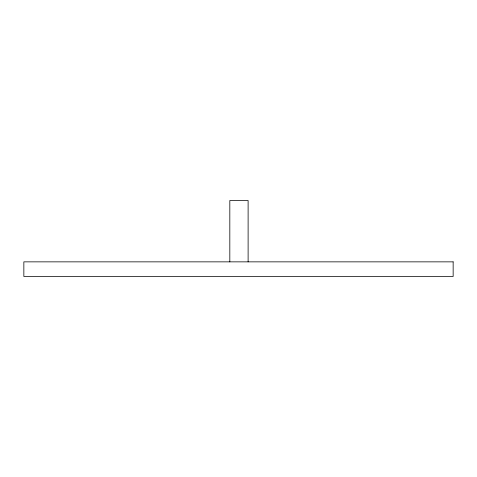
<?xml version="1.0" encoding="UTF-8"?>
<svg xmlns="http://www.w3.org/2000/svg" width="477" height="477" viewBox="0 0 477 477"><rect width="100%" height="100%" fill="white"/><g stroke="black" fill="none" stroke-linecap="round" stroke-linejoin="round"><path stroke-width="0.72" d="M248.112 261.855L248.112 200.525L229.819 200.525L229.819 261.855M453.15 261.855L23.85 261.855L23.85 276.475L453.15 276.475L453.15 261.855"/></g></svg>
